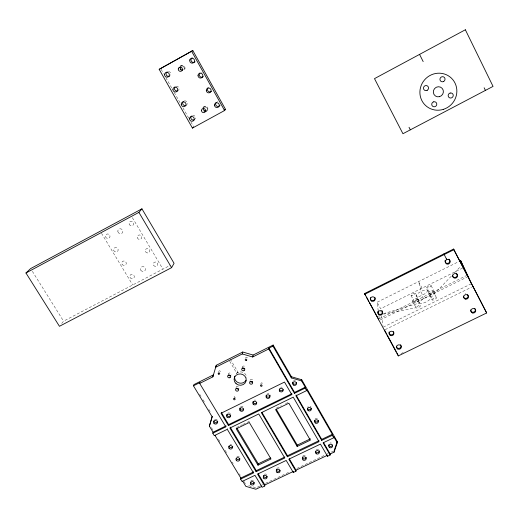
<?xml version="1.0" encoding="UTF-8"?>
<svg xmlns="http://www.w3.org/2000/svg" width="519" height="519" viewBox="0 0 519 519"><rect width="100%" height="100%" fill="white"/><g stroke="black" fill="none" stroke-linecap="round" stroke-linejoin="round"><path stroke-width="0.39" stroke-dasharray="2.6 1.95" d="M432.087 299.878L432.093 299.658A2.452 0.772 -27.2 0 1 434.014 298.062L434.585 297.809A2.452 0.772 -27.2 0 1 436.485 297.848A2.452 0.772 -27.2 0 1 434.351 299.619A2.452 0.772 -27.2 0 1 432.087 299.885L428.454 292.8A2.452 0.753 -27.3 0 1 430.381 291.217L430.958 290.958A2.452 0.753 -27.3 0 1 432.846 290.971A2.452 0.753 -27.3 0 1 430.705 292.735A2.452 0.753 -27.3 0 1 428.447 293.021M430.374 294.545L430.381 294.331A2.407 0.746 -27.2 0 1 432.651 292.593A2.407 0.746 -27.2 0 1 434.695 292.469A2.407 0.746 -27.2 0 1 432.781 294.182L432.217 294.435A2.407 0.746 -27.2 0 1 430.368 294.552L426.8 287.584A2.413 0.727 -27.3 0 1 429.077 285.852A2.413 0.727 -27.3 0 1 431.114 285.703A2.413 0.727 -27.3 0 1 429.194 287.409L428.629 287.669A2.413 0.727 -27.3 0 1 426.793 287.798M416.815 298.782L416.802 299.002A2.446 0.753 -27.6 0 1 414.48 300.78A2.446 0.753 -27.6 0 1 412.443 300.89A2.446 0.753 -27.6 0 1 414.415 299.139L414.986 298.879A2.446 0.753 -27.6 0 1 416.822 298.775L420.455 305.84A2.439 0.766 -27.6 0 1 418.139 307.624A2.439 0.766 -27.6 0 1 416.102 307.722L383.56 314.131M418.956 300.203L418.943 300.417A2.4 0.74 -27.6 0 1 417.029 301.987L416.472 302.24A2.4 0.74 -27.6 0 1 414.668 302.194A2.4 0.74 -27.6 0 1 416.776 300.456A2.4 0.74 -27.6 0 1 418.956 300.196L415.362 293.462A2.4 0.727 -27.6 0 0 413.189 293.741A2.4 0.727 -27.6 0 0 411.067 295.473A2.4 0.727 -27.6 0 0 412.865 295.499L413.429 295.246A2.4 0.727 -27.6 0 0 415.343 293.683L415.362 293.475M227.29 429.304L227.523 428.337M237.352 372.713L238.072 372.357L230.287 359.161M61.729 323.441L63.565 321.157L170.479 265.19M451.283 276.173L431.244 297.153A6.462 2.018 -27.4 0 1 423.173 303.154A6.462 2.018 -27.4 0 1 421.992 299.839A6.462 2.018 -27.4 0 1 431.244 297.153L427.63 290.348A6.475 1.972 -27.4 0 0 418.392 293.086A6.475 1.972 -27.4 0 0 419.534 296.336A6.475 1.972 -27.4 0 0 427.63 290.348M454.625 272.676L460.749 266.266M207.146 110.774L206.536 111.377A2.653 2.582 51.9 0 0 206.549 107.667A2.653 2.582 51.9 0 0 202.858 107.55L203.48 106.959M181.125 65.718L180.385 66.114A2.705 2.608 59.7 0 1 183.577 70.428M378.26 311.056L377.092 302.24L458.491 261.745M238.072 372.357L236.826 373.161M462.663 268.025L380.622 308.714L377.092 302.24M379.207 318.718L466.425 275.602M380.219 319.97L467.93 276.646M383.217 327.145L470.83 283.997M385.176 329.643L471.524 287.176M236.521 427.546L242.308 424.724M243.028 424.367L249.542 421.194M276.465 408.077L281.337 405.709M285.508 403.672L288.979 401.978M401.051 353.614L403.237 352.557M259.727 486.056L256.081 487.789L246.869 485.142M260.46 485.713L262.646 484.675M265.566 483.286L289.634 471.868M296.926 468.404L325.374 454.91M326.107 454.566L328.293 453.522M331.213 452.14L333.399 451.102M383.424 313.69L419.683 302.921L416.063 296.135M261.096 383.995L260.999 383.833A0.759 0.701 10 0 1 261.226 383.003L261.394 382.912A0.759 0.701 10 0 1 262.296 384.008M32.347 271.314L63.565 321.157M211.408 427.598L213.082 430.361M218.518 439.34L220.186 442.104M225.201 450.388L226.874 453.152M232.311 462.131L233.148 463.512M239.415 473.873L240.252 475.248M244.014 481.47L246.103 484.921M199.666 394.239L201.327 396.99M202.981 399.734L204.642 402.485M208.781 409.355L210.442 412.105M101.51 233.271L132.702 284.97M132.358 217.649L162.921 269.147M229.709 361.243L236.683 373.116M161.117 69.274L163.504 73.484M165.885 77.694L171.841 88.224M174.228 92.434L180.184 102.963M182.96 107.881L188.916 118.41M190.901 121.92L193.289 126.13M411.074 295.609L414.668 302.337M412.456 300.955L416.108 307.786A2.439 0.766 -27.6 0 1 418.061 305.957L418.632 305.697A2.439 0.766 -27.6 0 1 420.468 305.613M422.057 288.168L418.574 281.609L423.355 298.925M431.101 285.638L434.675 292.398M432.833 290.828L436.473 297.698M380.849 310.317L381.186 312.723M381.634 315.928L382.99 325.543M378.896 315.812L379.292 318.828M217.338 101.763A2.413 2.355 53.9 0 1 217.954 101.705M201.632 72.375A2.446 2.368 60.1 0 1 202.248 72.478M184.342 100.894A2.42 2.342 52.8 0 1 186.639 104.961M192.523 115.387A2.407 2.329 49.6 0 1 195.183 118.955M176.103 86.297A2.439 2.348 55.4 0 1 178.419 90.397M168.422 71.531A2.452 2.355 57.8 0 1 170.511 75.236M181.682 66.108A2.108 2.031 59.8 0 1 183.674 69.78M203.558 107.79A2.07 2.011 52.1 0 1 206.757 107.465A2.07 2.011 52.1 0 1 206.322 110.67M203.065 107.491A2.64 2.569 52.1 0 1 207.159 107.076A2.64 2.569 52.1 0 1 206.607 111.17M180.586 66.127A2.692 2.595 59.8 0 1 184.517 66.503A2.692 2.595 59.8 0 1 183.758 70.415M465.303 293.91A2.413 2.271 -15.3 0 1 465.926 293.858M280.63 387.226A1.953 1.817 7.9 0 1 282.122 387.245M236.145 373.635A6.066 5.638 12.2 0 1 242.671 372.285A6.066 5.638 12.2 0 1 246.681 377.449M302.824 456.117A1.92 1.745 5.4 0 1 305.866 456.162M267.389 393.72A1.946 1.804 9.1 0 1 268.881 393.739M264.21 474.36A1.907 1.726 8.3 0 1 266.091 474.165M266.519 474.398A1.907 1.726 8.3 0 1 266.876 474.723M276.789 468.514A1.907 1.732 7.4 0 1 279.812 468.566M240.667 406.851A1.94 1.784 11.3 0 1 243.022 406.883M316.292 449.551A1.927 1.758 4.3 0 1 318.634 449.59M329.909 443.051A1.927 1.765 3.2 0 1 331.382 443.077M293.495 380.927A1.959 1.823 6.6 0 1 295.434 380.712M307.877 406.805A1.946 1.797 5 0 1 308.234 406.481M310.167 406.273A1.946 1.797 5 0 1 310.965 406.851M315.001 419.151A1.94 1.784 4.3 0 1 318.076 419.196M250.995 480.795A1.901 1.713 9.2 0 1 254.005 480.847M236.943 456.61A1.914 1.739 10.6 0 1 239.259 456.649M214.632 419.624A1.933 1.771 13.2 0 1 216.974 419.657M217.338 419.994A1.933 1.771 13.2 0 1 217.597 420.396M230.099 444.342A1.92 1.745 11.4 0 1 231.565 444.361M228.204 374.368A1.518 1.408 13.4 0 1 231.013 373.699L231.169 374.043A1.518 1.408 13.4 0 1 231.227 374.413M236.126 387.265A1.512 1.401 12.2 0 1 236.813 386.421L237.177 386.285A1.512 1.401 12.2 0 1 238.883 386.973L239.038 387.31A1.512 1.401 12.2 0 1 239.051 388.043M250.236 380.005A1.518 1.408 11 0 1 250.787 379.493L251.151 379.357A1.518 1.408 11 0 1 253.071 380.751M242.237 367.017A1.525 1.421 12.2 0 1 245.169 367.063M227.62 413.254A1.933 1.778 12.3 0 1 229.969 413.286M230.332 413.624A1.933 1.778 12.3 0 1 230.592 414.032M254.213 400.188A1.946 1.797 10.2 0 1 255.698 400.207M245.766 358.181A0.766 0.714 12.2 0 1 246.454 357.202A0.766 0.714 12.2 0 1 247.174 358.194M218.823 371.701A0.759 0.707 14.5 0 1 219.556 370.832A0.759 0.707 14.5 0 1 220.283 371.753M234.575 396.334L234.406 396.425A0.753 0.694 12.2 0 0 234.257 397.353A0.753 0.694 12.2 0 0 235.243 397.606A0.753 0.694 12.2 0 0 235.568 396.717L235.464 396.561A0.753 0.694 12.2 0 0 234.575 396.334M153.605 265.241A2.303 2.173 27.7 0 0 157.542 265.384A2.303 2.173 27.7 0 0 155.538 262.017A2.303 2.173 27.7 0 0 153.605 265.241M140.824 270.191A2.53 2.381 28.3 0 0 145.151 270.354A2.53 2.381 28.3 0 0 142.939 266.649A2.53 2.381 28.3 0 0 140.824 270.191M137.295 237.689A2.323 2.193 31.9 0 0 141.136 238.831A2.323 2.193 31.9 0 0 140.059 235.062A2.323 2.193 31.9 0 0 137.295 237.689M145.592 251.786A2.31 2.186 29.8 0 0 149.543 251.929A2.31 2.186 29.8 0 0 147.532 248.536A2.31 2.186 29.8 0 0 145.592 251.786M122.043 264.229A2.303 2.16 30.3 0 0 125.974 264.372A2.303 2.16 30.3 0 0 123.95 261.005A2.303 2.16 30.3 0 0 122.043 264.229M130.094 277.587A2.297 2.147 28.5 0 0 134.012 277.73A2.297 2.147 28.5 0 0 132.001 274.382A2.297 2.147 28.5 0 0 130.094 277.587M113.7 250.242A2.316 2.173 32.1 0 0 117.528 251.371A2.316 2.173 32.1 0 0 116.431 247.634A2.316 2.173 32.1 0 0 113.7 250.242M105.539 236.703A2.329 2.186 34 0 0 109.379 237.838A2.329 2.186 34 0 0 108.27 234.075A2.329 2.186 34 0 0 105.539 236.703M129.179 224.046A2.336 2.206 34 0 0 133.033 225.194A2.336 2.206 34 0 0 131.943 221.399A2.336 2.206 34 0 0 129.179 224.046M117.923 231.805A2.569 2.42 33.8 0 0 122.16 233.057A2.569 2.42 33.8 0 0 120.953 228.898A2.569 2.42 33.8 0 0 117.923 231.805"/><path stroke-width="0.78" d="M214.97 435.35L240.81 478.031L240.608 479.095L242.055 481.483L254.965 475.326L262.14 487.257L264.722 486.031L257.554 474.094L286.203 460.431L293.319 472.478L295.934 471.233L288.824 459.185L320.45 444.102L327.502 456.272L330.149 455.014L330.162 453.989L334.126 452.107L334.126 450.758M330.149 455.014L323.103 442.837L333.736 437.764L333.736 436.771L337.253 442.882L334.126 452.107M332.322 435.311L332.329 434.325L306.684 389.711L306.619 390.612L295.908 395.835L321.689 440.391L332.322 435.311L333.736 437.764M327.502 456.272L327.521 455.247L296.018 470.182L295.934 471.233M321.689 440.391L321.715 439.392L295.992 394.927M306.619 390.612L305.172 388.095L305.237 387.2L301.623 380.914L301.721 379.746L291.425 376.742L273.143 345.051L253.11 355.054L242.743 352.025L216.293 365.266L215.683 367.244L242.269 353.945L252.682 356.988L268.784 348.956L268.933 348.139L272.962 346.128L273.143 345.051M297.16 446.463L275.602 409.66L288.849 403.205L310.336 440.157L297.16 446.463L297.27 445.12L276.179 409.108M293.319 472.478L293.41 471.421L264.872 484.954L264.722 486.031M305.172 388.095L294.461 393.331L294.545 392.429L268.933 348.139M287.396 456.765L261.381 412.676L293.235 397.139L319.036 441.656L287.396 456.765L287.5 455.734L261.959 412.436M291.788 394.635L291.879 393.726L228.652 424.613L228.425 425.58L291.788 394.635L284.503 382.068L221.023 413.26L228.425 425.58M301.623 380.914L291.302 377.903L291.425 376.742M258.014 465.193L236.236 428.83L249.295 422.472L271.002 458.978L258.014 465.193L258.235 463.811L236.93 428.227M256.114 471.693L229.898 428.032L258.747 413.961L284.775 458.011L256.114 471.693L256.282 470.642L230.125 427.066M252.682 356.988L253.11 355.054M212.809 433.203L225.817 426.852L226.05 425.885L213.075 432.223L212.809 433.203L214.289 435.649L227.29 429.304L253.525 472.932L240.608 479.095M242.269 353.945L242.743 352.025M213.075 432.223L209.378 426.118L212.284 416.316M225.817 426.852L199.692 383.418L212.842 376.859L216.293 365.266M209.378 426.118L212.154 416.796L193.451 385.799L193.866 384.618L213.471 374.835L212.842 376.859M199.692 383.418L199.99 382.535L193.451 385.799M334.385 449.986L337.24 441.552L301.721 379.746M171.575 267.661L174.066 263.315L141.934 208.833L30.634 268.583L25.95 272.981L59.438 326.295L171.575 267.661L138.904 212.388L141.934 208.833M224.571 110.521L225.538 109.412L192.828 50.557L159.177 69.332L192.445 128.089L224.571 110.521L191.556 51.16M192.445 128.089L193.684 126.831M192.828 50.557L159.177 69.332M224.124 110.184L225.538 109.412M25.95 272.981L138.904 212.388M460.671 260.661L471.557 283.64L486.666 312.957L398.281 355.911L364.546 293.579L453.574 249.055L467.93 276.646L460.671 260.661L459.218 261.388M364.617 294.325L453.866 249.704L453.574 249.055M294.545 392.429L305.237 387.2M258.235 463.811L270.464 457.953M297.27 445.12L310.407 438.834M240.81 478.031L253.7 471.881M256.282 470.642L284.886 456.986M287.5 455.734L319.068 440.657M321.715 439.392L332.329 434.325M261.582 486.517L255.854 489.229L245.85 486.355L242.652 481.074M221.269 412.32L228.652 424.613M258.118 473.698L264.872 484.954M289.317 458.822L296.018 470.182M323.519 442.512L330.162 453.989M268.784 348.956L294.461 393.331M272.962 346.128L291.302 377.903M364.546 293.579L365.707 295.707M366.479 297.121L368.801 301.37M369.573 302.791L378.091 318.368M384.449 330L386.35 333.477M387.109 334.865L396.231 351.558M396.996 352.946L397.755 354.341M453.866 249.704L486.666 312.957M409.024 127.285L410.341 129.834M419.56 54.404L423.173 61.592M484.149 87.782L485.427 90.397M472.971 286.462L473.309 287.195M467.152 275.245L467.476 275.946M242.25 367.75L242.405 368.101A1.525 1.421 12.2 0 0 244.118 368.788L244.481 368.652A1.525 1.421 12.2 0 0 244.793 368.432M250.1 381.076L250.255 381.413A1.518 1.408 11 0 0 252.636 381.744M446.502 258.949L446.775 259.617L443.875 253.908M447.8 263.341L448.079 264.015M398.131 355.035L398.281 355.911M378.26 311.056L378.688 314.261M378.481 319.075L378.585 319.873M337.24 441.552L337.253 442.882M219.109 106.207A2.413 2.355 53.9 0 1 216.267 102.353M219.985 105.357A2.413 2.355 53.9 0 1 219.608 105.837M203.312 76.572A2.446 2.368 60.1 0 1 199.932 76.468A2.446 2.368 60.1 0 1 199.938 73.036M211.486 91.26A2.433 2.361 57.3 0 1 208.119 91.156A2.433 2.361 57.3 0 1 208.132 87.743M186.152 105.331A2.42 2.342 52.8 0 1 183.285 101.477M177.926 90.76A2.439 2.348 55.4 0 1 175.039 86.887M194.32 119.792A2.407 2.329 49.6 0 1 191.466 115.971M169.642 76.092A2.452 2.355 57.8 0 1 166.378 75.106A2.452 2.355 57.8 0 1 167.235 71.823M182.688 70.149A2.108 2.031 59.8 0 1 180.833 66.724M195.079 61.787A2.465 2.381 62.3 0 1 191.485 61.437A2.465 2.381 62.3 0 1 192.186 57.856M205.835 110.858A2.07 2.011 52.1 0 1 203.351 108.276M204.635 111.371A2.64 2.569 52.1 0 1 204.006 111.092M180.599 69.903A2.692 2.595 59.8 0 1 180.177 69.338M179.827 67.989A2.692 2.595 59.8 0 1 179.911 67.301M467.574 294.591A2.413 2.271 -15.3 0 1 466.516 298.276A2.413 2.271 -15.3 0 1 463.357 296.051M448.916 259.156A2.433 2.31 -16.8 0 1 449.519 262.218A2.433 2.31 -16.8 0 1 446.366 263.152A2.433 2.31 -16.8 0 1 445.205 260.253M456.169 273.208A2.426 2.297 -16.1 0 1 456.402 276.848L455.877 277.198A2.426 2.297 -16.1 0 1 452.406 275.07M381.958 310.602A2.381 2.251 -4.8 0 1 380.699 314.326A2.381 2.251 -4.8 0 1 377.929 311.458M375.055 298.425A2.387 2.264 -4.4 0 1 372.253 300.572A2.387 2.264 -4.4 0 1 370.404 297.666M374.796 297.277A2.387 2.264 -4.4 0 1 375.003 297.835M400.525 344.694A2.361 2.212 -5.4 0 1 399.552 348.268A2.361 2.212 -5.4 0 1 396.412 346.102M393.486 331.602A2.368 2.225 -5.2 0 1 391.566 334.852A2.368 2.225 -5.2 0 1 389.127 331.972M474.807 308.461A2.407 2.251 -14.9 0 1 473.743 312.12A2.407 2.251 -14.9 0 1 470.597 309.908M306.242 457.466A1.92 1.745 5.4 0 1 304.095 458.932A1.92 1.745 5.4 0 1 302.447 456.947M283.192 389.633A1.953 1.817 7.9 0 1 279.456 389.12M270.075 395.193A1.946 1.804 9.1 0 1 268.167 397.21A1.946 1.804 9.1 0 1 266.221 395.141M267.142 476.436A1.907 1.726 8.3 0 1 263.49 475.488M280.072 470.292A1.907 1.732 7.4 0 1 276.413 469.338M243.664 409.004A1.94 1.784 11.3 0 1 239.947 408.025M319.367 450.764A1.927 1.758 4.3 0 1 317.699 452.711A1.927 1.758 4.3 0 1 315.552 451.16M332.543 444.958A1.927 1.765 3.2 0 1 328.715 444.893M296.628 382.652A1.959 1.823 6.6 0 1 294.435 384.196A1.959 1.823 6.6 0 1 292.748 382.127M311.348 408.187A1.946 1.797 5 0 1 307.488 408.129M318.458 420.52A1.94 1.784 4.3 0 1 314.611 420.461M254.271 482.56A1.901 1.713 9.2 0 1 250.638 482.06M239.901 458.712A1.914 1.739 10.6 0 1 236.242 458.212M217.746 421.311A1.933 1.771 13.2 0 1 215.632 422.81A1.933 1.771 13.2 0 1 213.925 420.792M232.765 446.23A1.92 1.745 11.4 0 1 228.976 446.171M230.799 375.406A1.518 1.408 13.4 0 1 230.494 375.626L230.131 375.762A1.518 1.408 13.4 0 1 228.418 375.075M238.364 388.88A1.512 1.401 12.2 0 1 236.139 387.991M246.019 380.291A6.066 5.638 12.2 0 1 238.61 382.821A6.066 5.638 12.2 0 1 234.724 376.204M230.741 414.947A1.933 1.778 12.3 0 1 228.607 416.452A1.933 1.778 12.3 0 1 226.907 414.428M256.775 402.575A1.946 1.797 10.2 0 1 253.051 401.602M456.642 277.587L456.169 277.905A2.433 2.297 -16.1 0 1 452.685 275.978A2.433 2.297 -16.1 0 1 456.091 273.727A2.433 2.297 -16.1 0 1 456.701 277.561L456.642 277.587M465.355 29.771L374.491 78.635L402.939 133.72L493.05 86.394L465.355 29.771M246.48 360.439L246.311 360.53A0.766 0.714 12.2 0 1 245.409 360.296L245.305 360.128A0.766 0.714 12.2 0 1 245.643 359.219A0.766 0.714 12.2 0 1 246.642 359.485A0.766 0.714 12.2 0 1 246.48 360.439M234.063 398.456L233.894 398.547A0.759 0.701 12.2 0 0 233.745 399.481A0.759 0.701 12.2 0 0 234.737 399.734A0.759 0.701 12.2 0 0 235.055 398.839L234.958 398.683A0.759 0.701 12.2 0 0 234.063 398.456M261.012 384.975L260.843 385.066A0.759 0.707 10 0 0 260.616 385.902L260.72 386.058A0.759 0.707 10 0 0 261.732 386.24A0.759 0.707 10 0 0 261.985 385.319A0.759 0.707 10 0 0 261.012 384.975M443.641 81.464L443.018 81.71A2.582 2.491 -48.9 0 1 440.235 80.477L440.015 79.861A2.582 2.491 -48.9 0 1 441.747 76.838A2.582 2.491 -48.9 0 1 444.835 78.207A2.582 2.491 -48.9 0 1 443.641 81.464M427.156 90.3L426.534 90.54A2.563 2.485 -48.1 0 1 423.595 88.911A2.563 2.485 -48.1 0 1 425.042 85.778A2.563 2.485 -48.1 0 1 428.24 86.861L428.46 87.477A2.563 2.485 -48.1 0 1 427.156 90.3M450.187 93.05L449.564 93.29A2.569 2.472 -45.2 0 0 448.241 96.112L448.461 96.722A2.569 2.472 -45.2 0 0 451.653 97.799A2.569 2.472 -45.2 0 0 453.119 94.672A2.569 2.472 -45.2 0 0 450.187 93.05M433.728 101.828L433.106 102.068A2.55 2.472 -43.9 0 0 431.931 105.286A2.55 2.472 -43.9 0 0 435 106.635A2.55 2.472 -43.9 0 0 436.713 103.657L436.492 103.047A2.55 2.472 -43.9 0 0 433.728 101.828M244.014 370.644L243.651 370.787A1.531 1.427 12.2 0 1 241.925 370.092L241.77 369.742A1.531 1.427 12.2 0 1 242.697 368.049A1.531 1.427 12.2 0 1 244.611 368.814A1.531 1.427 12.2 0 1 244.014 370.644M229.956 377.65L229.586 377.787A1.525 1.414 13.4 0 1 227.75 376.872A1.525 1.414 13.4 0 1 228.509 375.107A1.525 1.414 13.4 0 1 230.475 375.717L230.631 376.061A1.525 1.414 13.4 0 1 229.956 377.65M250.716 381.407L250.353 381.543A1.525 1.414 11 0 0 249.665 383.126L249.821 383.47A1.525 1.414 11 0 0 251.786 384.079A1.525 1.414 11 0 0 252.552 382.321A1.525 1.414 11 0 0 250.716 381.407M236.677 388.368L236.314 388.497A1.518 1.408 12.2 0 0 235.723 390.314A1.518 1.408 12.2 0 0 237.624 391.073A1.518 1.408 12.2 0 0 238.545 389.393L238.39 389.049A1.518 1.408 12.2 0 0 236.677 388.368M214.509 105.085A2.433 2.374 53.5 0 0 218.09 107.29A2.433 2.374 53.5 0 0 218.116 103.112A2.433 2.374 53.5 0 0 214.509 105.085M198.031 75.547A2.472 2.394 59.8 0 0 201.644 77.779A2.472 2.394 59.8 0 0 201.651 73.536A2.472 2.394 59.8 0 0 198.031 75.547M206.303 90.371A2.452 2.381 57 0 0 209.897 92.583A2.452 2.381 57 0 0 209.916 88.373A2.452 2.381 57 0 0 206.303 90.371M181.248 104.202A2.439 2.361 52.5 0 0 184.842 106.401A2.439 2.361 52.5 0 0 184.829 102.23A2.439 2.361 52.5 0 0 181.248 104.202M189.513 118.806A2.426 2.348 49.3 0 0 193.087 120.992A2.426 2.348 49.3 0 0 193.081 116.846A2.426 2.348 49.3 0 0 189.513 118.806M172.931 89.502A2.459 2.368 55.2 0 0 176.538 91.714A2.459 2.368 55.2 0 0 176.518 87.51A2.459 2.368 55.2 0 0 172.931 89.502M164.555 74.691A2.478 2.374 57.5 0 0 168.175 76.916A2.478 2.374 57.5 0 0 168.15 72.679A2.478 2.374 57.5 0 0 164.555 74.691M189.785 59.983A2.485 2.4 62.1 0 0 192.75 63.091A2.485 2.4 62.1 0 0 193.834 58.997A2.485 2.4 62.1 0 0 189.785 59.983M178.289 68.865A2.134 2.057 59.4 0 0 181.125 71.226A2.134 2.057 59.4 0 0 181.631 67.613A2.134 2.057 59.4 0 0 178.289 68.865M201.489 110.515A2.095 2.037 51.6 0 0 204.577 112.402A2.095 2.037 51.6 0 0 204.583 108.815A2.095 2.037 51.6 0 0 201.489 110.515M397.625 348.917A2.368 2.212 -5.4 0 0 401.284 347.14A2.368 2.212 -5.4 0 0 397.852 345.083A2.368 2.212 -5.4 0 0 397.625 348.917M465.284 299.067A2.42 2.277 -15.3 0 0 468.443 296.381A2.42 2.277 -15.3 0 0 464.492 295.207A2.42 2.277 -15.3 0 0 465.284 299.067M446.827 263.912A2.439 2.316 -16.7 0 0 450.135 261.329A2.439 2.316 -16.7 0 0 446.23 259.935A2.439 2.316 -16.7 0 0 446.827 263.912M390.223 335.352A2.374 2.232 -5.2 0 0 393.882 333.555A2.374 2.232 -5.2 0 0 390.437 331.485A2.374 2.232 -5.2 0 0 390.223 335.352M371.474 301.007A2.394 2.271 -4.4 0 0 375.153 299.178A2.394 2.271 -4.4 0 0 371.669 297.076A2.394 2.271 -4.4 0 0 371.474 301.007M472.53 312.944A2.413 2.258 -14.8 0 0 475.683 310.278A2.413 2.258 -14.8 0 0 471.752 309.11A2.413 2.258 -14.8 0 0 472.53 312.944M379.013 314.819A2.381 2.258 -4.8 0 0 382.685 313.002A2.381 2.258 -4.8 0 0 379.214 310.913A2.381 2.258 -4.8 0 0 379.013 314.819M443.284 109.386A18.807 18.184 -46.5 0 0 451.355 78.09A18.807 18.184 -46.5 0 0 420.487 87.646A18.807 18.184 -46.5 0 0 443.284 109.386M439.418 96.69A5.132 4.956 -46.5 0 0 442.104 88.282A5.132 4.956 -46.5 0 0 433.566 90.397A5.132 4.956 -46.5 0 0 439.418 96.69M279.683 391.19A1.959 1.817 7.9 0 0 283.043 390.826A1.959 1.817 7.9 0 0 280.967 388.296A1.959 1.817 7.9 0 0 279.683 391.19M303.083 459.944A1.927 1.752 5.4 0 0 306.165 458.835A1.927 1.752 5.4 0 0 303.524 456.941A1.927 1.752 5.4 0 0 303.083 459.944M266.416 397.69A1.953 1.81 9.1 0 0 269.763 397.333A1.953 1.81 9.1 0 0 267.681 394.81A1.953 1.81 9.1 0 0 266.416 397.69M236.353 460.418A1.92 1.739 10.6 0 0 239.629 460.081A1.92 1.739 10.6 0 0 237.566 457.641A1.92 1.739 10.6 0 0 236.353 460.418M227.004 417.01A1.94 1.784 12.3 0 0 230.313 416.653A1.94 1.784 12.3 0 0 228.224 414.162A1.94 1.784 12.3 0 0 227.004 417.01M253.214 404.165A1.953 1.804 10.2 0 0 256.548 403.801A1.953 1.804 10.2 0 0 254.466 401.291A1.953 1.804 10.2 0 0 253.214 404.165M263.678 478.187A1.907 1.726 8.3 0 0 266.948 477.85A1.907 1.726 8.3 0 0 264.917 475.436A1.907 1.726 8.3 0 0 263.678 478.187M276.99 472.348A1.914 1.739 7.4 0 0 280.039 471.252A1.914 1.739 7.4 0 0 277.406 469.371A1.914 1.739 7.4 0 0 276.99 472.348M240.076 410.6A1.946 1.791 11.3 0 0 243.398 410.244A1.946 1.791 11.3 0 0 241.316 407.746A1.946 1.791 11.3 0 0 240.076 410.6M316.227 453.697A1.927 1.758 4.3 0 0 319.315 452.581A1.927 1.758 4.3 0 0 316.674 450.68A1.927 1.758 4.3 0 0 316.227 453.697M329.429 447.417A1.933 1.765 3.2 0 0 332.536 446.295A1.933 1.765 3.2 0 0 329.896 444.387A1.933 1.765 3.2 0 0 329.429 447.417M293.378 385.001A1.966 1.829 6.6 0 0 296.518 383.833A1.966 1.829 6.6 0 0 293.819 381.867A1.966 1.829 6.6 0 0 293.378 385.001M308.15 410.581A1.953 1.804 5 0 0 311.277 409.433A1.953 1.804 5 0 0 308.604 407.493A1.953 1.804 5 0 0 308.15 410.581M250.787 484.318A1.907 1.719 9.2 0 0 254.044 483.987A1.907 1.719 9.2 0 0 252.007 481.58A1.907 1.719 9.2 0 0 250.787 484.318M315.293 422.94A1.946 1.791 4.3 0 0 318.407 421.798A1.946 1.791 4.3 0 0 315.747 419.871A1.946 1.791 4.3 0 0 315.293 422.94M218.421 374.037A0.766 0.707 14.5 0 0 219.693 373.758A0.766 0.707 14.5 0 0 218.765 372.856A0.766 0.707 14.5 0 0 218.421 374.037M236.074 383.684A6.098 5.664 12.2 0 0 246.097 380.959A6.098 5.664 12.2 0 0 238.292 374.128A6.098 5.664 12.2 0 0 236.074 383.684M213.99 423.387A1.94 1.771 13.2 0 0 217.292 423.037A1.94 1.771 13.2 0 0 215.197 420.552A1.94 1.771 13.2 0 0 213.99 423.387M229.067 448.351A1.927 1.752 11.4 0 0 232.35 448.014A1.927 1.752 11.4 0 0 230.28 445.562A1.927 1.752 11.4 0 0 229.067 448.351"/></g></svg>
